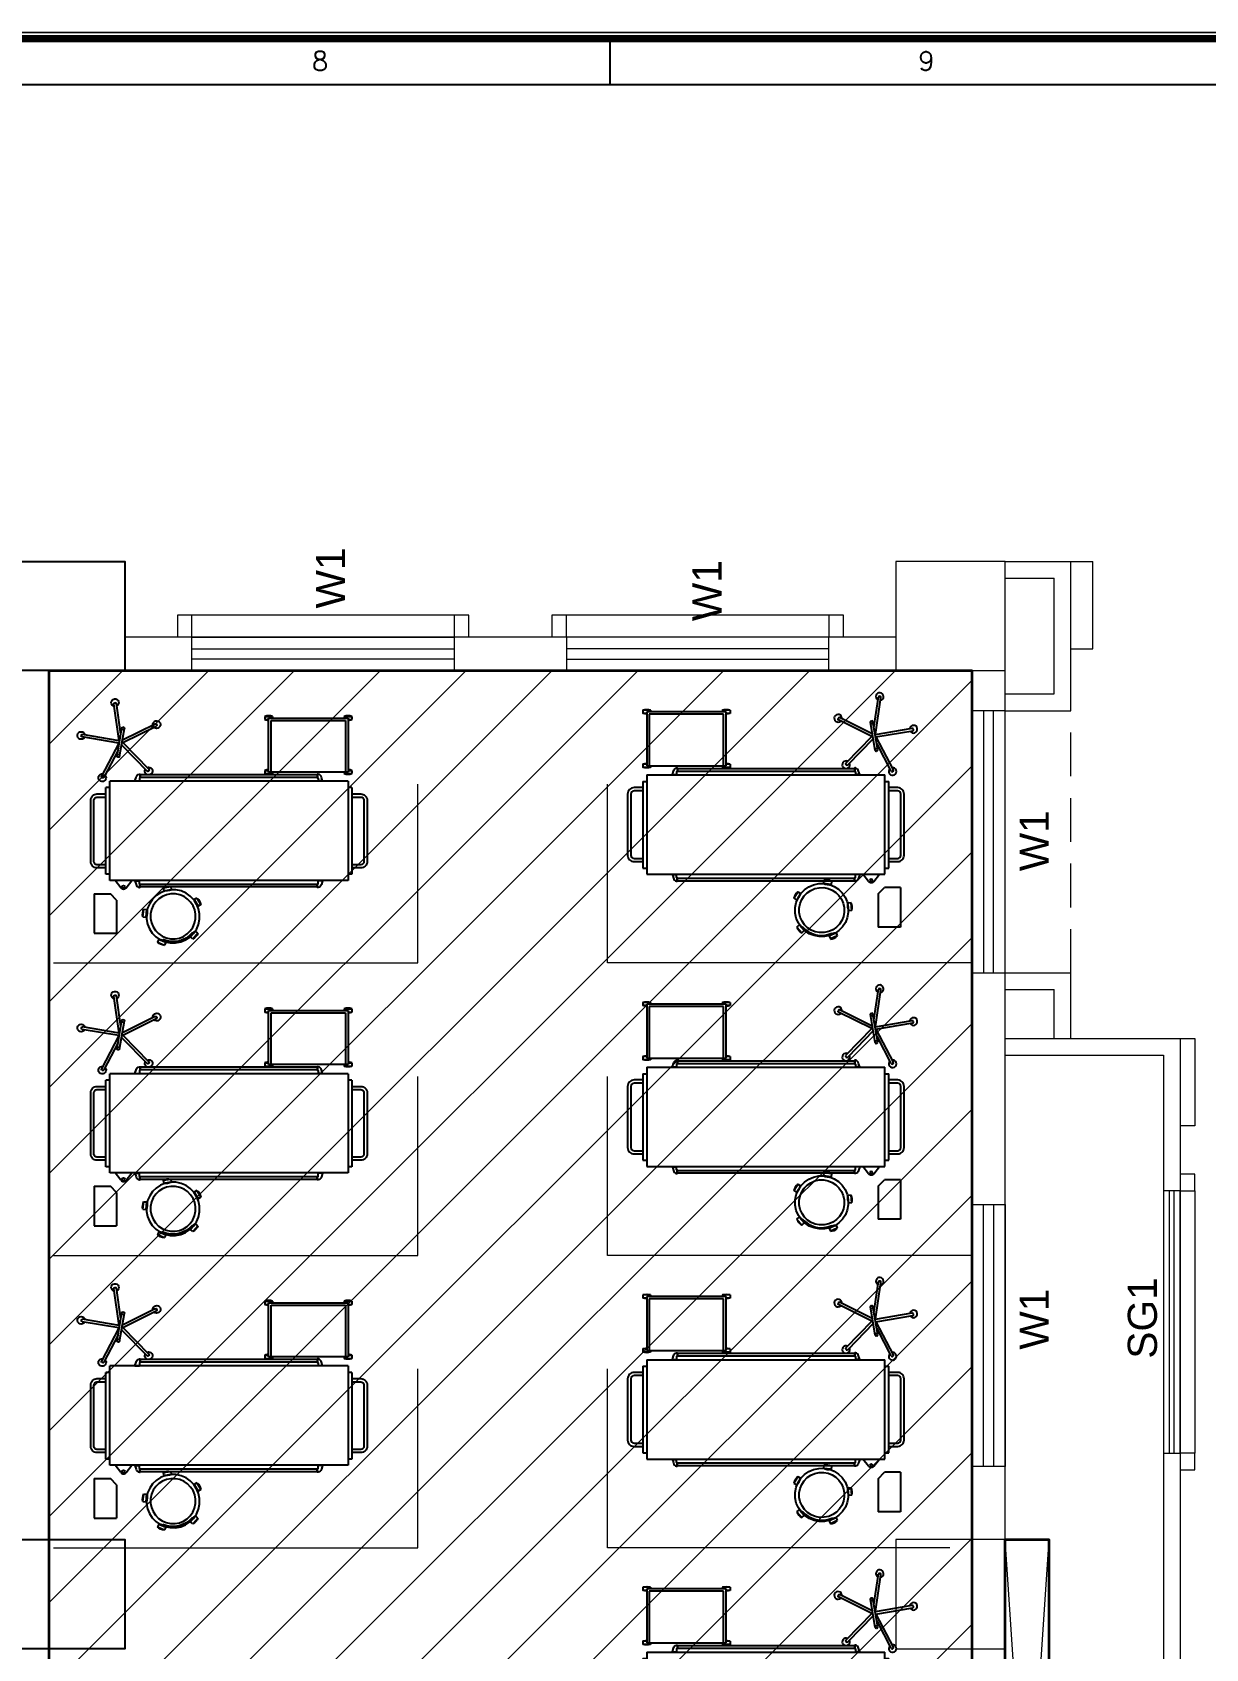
# Model space of a CAD drawing. Extents: x 3485972 to 3601240, y -625657 to -591207.
# Drawn here: x 3515311 to 3523361, y -602305 to -591207 of the extents above; entities that cross this region are included whole.
import ezdxf
from ezdxf.enums import TextEntityAlignment as Align

# ---------------------------------------------------------------- set-up
doc = ezdxf.new("R2010")
doc.units = 0
doc.header["$LTSCALE"] = 6
doc.header["$MEASUREMENT"] = 0
doc.linetypes.add('HIDDEN', pattern=[0.375, 0.25, -0.125])
doc.layers.add('AREA', color=193, linetype='CONTINUOUS', plot=False)
for name, color, linetype in [('Bed', 33, 'CONTINUOUS'), ('COL', 5, 'CONTINUOUS'), ('TITLE', 7, 'CONTINUOUS')]:
    doc.layers.add(name, color=color, linetype=linetype)
doc.layers.add('D.F', color=251, linetype='CONTINUOUS', lineweight=5)
doc.layers.add('WALL', color=8, linetype='CONTINUOUS', lineweight=35)
doc.styles.add('ARIAL', font='arial.ttf')
doc.styles.add('ROMANS', font='romans.shx')
doc.linetypes.add('ZIGZAG', pattern='A,0.0001,-0.2,[131,ltypeshp.shx,S=0.2,R=0,X=-0.2,Y=0],-0.4,[131,ltypeshp.shx,S=0.2,R=180,X=0.2,Y=0],-0.2', length=0.8001)

# ---------------------------------------------------------------- blocks, each defined once
blk = doc.blocks.new('A$C66962185')
at = {"layer": 'TITLE', "color": 7}
blk.add_line((241.949, -140930.66), (241.949, -140928.365), dxfattribs=at)
at = {"layer": 'TITLE'}
blk.add_line((2.142, -140930.66), (360.704, -140930.66), dxfattribs=at)
at = {"layer": 'TITLE', "color": 7, "const_width": 0.355}
blk.add_lwpolyline([(363, -140928.365), (363, -141178.329), (0, -141178.329), (0, -140928.365)], close=True, dxfattribs=at)
at = {"layer": 'TITLE', "color": 7, "style": 'ROMANS'}
for s, p in [('8', (227.463, -140929.478)), ('9', (257.726, -140929.478))]:
    blk.add_text(s, height=0.952, dxfattribs=at).set_placement(p, align=Align.MIDDLE)
blk = doc.blocks.new('A$C6969112B')
at = {"layer": 'Bed', "color": 8}
for p, q in [((1421, 1704), (1464, 1956)), ((1438, 1701), (1481, 1953)), ((387, 1872), (116, 1872)), ((116, 1872), (116, 1719)), ((387, 1872), (387, 1762)), ((521, 1793), (1116, 1793)), ((521, 1766), (521, 1793)), ((1116, 1766), (1116, 1793)), ((1374, 1709), (1186, 1807)), ((1421, 1704), (1194, 1823)), ((343, 1719), (116, 1719)), ((343, 1719), (387, 1762)), ((428, 1689), (478, 1729)), ((478, 1766), (1160, 1766)), ((478, 131), (478, 1766)), ((1160, 131), (1160, 1766)), ((1409, 1685), (1229, 1510)), ((1425, 1676), (1242, 1497)), ((1324, 1707), (1324, 1710)), ((1329, 1699), (1522, 1666)), ((1332, 1716), (1525, 1683)), ((1340, 1697), (1343, 1714)), ((1425, 1676), (1538, 1447)), ((1438, 1701), (1691, 1738)), ((1443, 1679), (1554, 1454)), ((1483, 1690), (1694, 1721)), ((1512, 1667), (1515, 1685)), ((1530, 1671), (1531, 1675)), ((428, 1654), (478, 1615)), ((432, 1559), (432, 1557)), ((434, 343), (434, 1557)), ((451, 343), (451, 1557)), ((453, 1559), (453, 1557)), ((476, 1595), (476, 1561)), ((1162, 1595), (1162, 1561)), ((1185, 1559), (1185, 1557)), ((1186, 343), (1186, 1557)), ((1204, 343), (1204, 1557)), ((1205, 1559), (1205, 1557)), ((229, 1539), (227, 1517)), ((227, 1517), (279, 1511)), ((229, 1539), (281, 1533)), ((281, 1533), (279, 1511)), ((55, 1439), (34, 1391)), ((54, 1382), (34, 1391)), ((75, 1430), (54, 1382)), ((75, 1430), (55, 1439)), ((72, 1402), (64, 1406)), ((429, 1399), (408, 1396)), ((408, 1396), (414, 1344)), ((436, 1347), (414, 1344)), ((429, 1399), (436, 1347)), ((76, 1196), (91, 1212)), ((116, 1161), (76, 1196)), ((130, 1178), (91, 1212)), ((120, 1198), (114, 1191)), ((116, 1161), (130, 1178)), ((347, 1187), (301, 1160)), ((313, 1141), (301, 1160)), ((358, 1168), (313, 1141)), ((358, 1168), (347, 1187)), ((1234, 703), (1212, 703)), ((1212, 703), (1212, 650)), ((1223, 131), (1223, 676)), ((1223, 676), (1594, 676)), ((1234, 703), (1234, 676)), ((1605, 703), (1583, 703)), ((1583, 703), (1583, 676)), ((1594, 676), (1594, 131)), ((1605, 703), (1605, 650)), ((1223, 650), (1212, 650)), ((1223, 659), (1577, 659)), ((1577, 659), (1577, 148)), ((1605, 650), (1594, 650)), ((432, 340), (432, 343)), ((453, 340), (453, 343)), ((476, 304), (476, 339)), ((1162, 304), (1162, 339)), ((1185, 340), (1185, 343)), ((1205, 340), (1205, 343)), ((1160, 131), (478, 131)), ((521, 105), (521, 131)), ((1116, 105), (1116, 131)), ((1223, 157), (1212, 157)), ((1212, 157), (1212, 105)), ((1577, 148), (1223, 148)), ((1594, 131), (1223, 131)), ((1234, 131), (1234, 105)), ((1583, 131), (1583, 105)), ((1605, 157), (1594, 157)), ((1605, 157), (1605, 105)), ((1116, 105), (521, 105)), ((1234, 105), (1212, 105)), ((1605, 105), (1583, 105))]:
    blk.add_line(p, q, dxfattribs=at)
for points in [[(565, 1793), (565, 1854, -0.414214), (608, 1897), (1029, 1897, -0.414214), (1073, 1854), (1073, 1793)], [(587, 1793), (587, 1854, -0.414214), (608, 1875), (1029, 1875, -0.414214), (1051, 1854), (1051, 1793)], [(476, 1593), (451, 1585, 0.318781), (430, 1563), (430, 1559), (455, 1559), (455, 1563), (476, 1563)], [(1162, 1593), (1186, 1585, -0.318781), (1208, 1563), (1208, 1559), (1182, 1559), (1182, 1563), (1162, 1563)], [(476, 307), (451, 314, -0.318781), (430, 336), (430, 340), (455, 340), (455, 336), (476, 336)], [(1162, 307), (1186, 314, 0.318781), (1208, 336), (1208, 340), (1182, 340), (1182, 336), (1162, 336)], [(1073, 105), (1073, 44, -0.414214), (1029, 0), (608, 0, -0.414214), (565, 44), (565, 105)], [(1051, 105), (1051, 44, -0.414214), (1029, 22), (608, 22, -0.414214), (587, 44), (587, 105)]]:
    blk.add_lwpolyline(points, format="xyb", dxfattribs=at)
for points in [[(432, 1557), (453, 1557)], [(476, 1595), (478, 1595)], [(476, 1561), (478, 1561)], [(1162, 1595), (1160, 1595)], [(1162, 1561), (1160, 1561)], [(1205, 1557), (1185, 1557)], [(432, 343), (453, 343)], [(476, 339), (478, 339)], [(1162, 339), (1160, 339)], [(1205, 343), (1185, 343)], [(476, 304), (478, 304)], [(1162, 304), (1160, 304)]]:
    blk.add_lwpolyline(points, dxfattribs=at)
blk.add_circle((435, 1672), 9.27, dxfattribs=at)
for centre, radius, start, end in [((441, 1672), 21.4, 125.427, 234.573), ((1289, 676), 80.7, 161.0754, 198.9246), ((1158, 676), 80.7, 0, 18.9246), ((1660, 676), 80.7, 161.0754, 180), ((1529, 676), 80.7, 341.0754, 18.9246), ((1289, 131), 80.7, 161.0754, 198.9246), ((1158, 131), 80.7, 341.0754, 0), ((1660, 131), 80.7, 180, 198.9246), ((1529, 131), 80.7, 341.0754, 18.9246)]:
    blk.add_arc(centre, radius, start, end, dxfattribs=at)
at = {"layer": 'Bed', "color": 8, "extrusion": (0, 0, -1)}
for centre, major_axis, start_param, end_param in [((1474, 1962), (18.5, 18.5), 2.86537, 8.468881), ((1471, 1955), (4.94, 4.94), 4.096329, 5.660611), ((1427, 1691), (194, 194), -0.622575, -0.609545), ((1474, 1954), (4.94, 4.94), -0.609545, 0.954736), ((1184, 1818), (18.5, 18.5), 1.608733, 7.212244), ((1189, 1814), (4.94, 4.94), 2.839692, 4.403974), ((1427, 1691), (194, 194), 4.403974, 4.417003), ((1191, 1817), (4.94, 4.94), 4.417003, 5.981285), ((1331, 1705), (4.94, 4.94), 2.525533, 4.096329), ((1331, 1709), (4.94, 4.94), 4.096329, 5.667125), ((1523, 1672), (4.94, 4.94), 0.954736, 2.525533), ((1524, 1676), (4.94, 4.94), -0.61606, 0.954736), ((1699, 1730), (18.5, 18.5), 4.122007, 9.725518), ((1692, 1731), (4.94, 4.94), -0.930219, 0.634062), ((1693, 1728), (4.94, 4.94), 0.647092, 2.211374), ((1427, 1691), (-194, 194), 2.204859, 2.217888), ((232, 1332), (-182, 20), -0.000636, 6.282549), ((232, 1332), (-154, 17), -0.00023, 6.282955), ((261, 1590), (-57.1, 57.1), 3.707499, 4.368094), ((247, 1460), (-57.1, 57.1), 0.565907, 1.226501), ((1230, 1499), (18.5, 18.5), 0.352096, 5.955607), ((1234, 1505), (4.94, 4.94), 3.160366, 4.724648), ((1427, 1691), (-194, 194), 4.718133, 4.731162), ((1237, 1502), (4.94, 4.94), 1.583055, 3.147337), ((1549, 1444), (18.5, 18.5), -0.904541, 4.69897), ((1544, 1450), (4.94, 4.94), 1.903729, 3.468011), ((1427, 1691), (194, 194), 1.8907, 1.903729), ((1547, 1451), (4.94, 4.94), 0.326418, 1.8907), ((114, 1384), (-57.1, 57.1), 5.588367, 6.248962), ((232, 1332), (-123, 123), 4.624291, 5.911682), ((-5, 1437), (-57.1, 57.1), 2.446775, 3.107369), ((487, 1380), (-57.1, 57.1), 5.038602, 5.699197), ((357, 1363), (-57.1, 57.1), 1.897009, 2.557604), ((146, 1236), (-57.1, 57.1), 4.308534, 4.969129), ((61, 1137), (-57.1, 57.1), 1.166941, 1.827536), ((363, 1107), (-57.1, 57.1), 6.205277, 6.865872), ((296, 1220), (-57.1, 57.1), 3.063684, 3.724279)]:
    blk.add_ellipse(centre, major_axis=major_axis, ratio=1, start_param=start_param, end_param=end_param, dxfattribs=at)

msp = doc.modelspace()

# ---------------------------------------------------------------- hatches: boundary and pattern name
at = {"layer": 'D.F', "linetype": 'ByBlock'}
h = msp.add_hatch(dxfattribs=at)
h.set_pattern_fill('ANSI31', color=256, scale=3333, style=0)
h.set_pattern_definition([(45, (479073.56, 121913.7), (-294.59836, 294.59836), [])])
h.paths.add_polyline_path([(3515426, -595590), (3521756, -595590), (3521756, -612020), (3515426, -612020)])

# ---------------------------------------------------------------- linework, layer by layer
at = {"layer": 'AREA'}
for points in [[(3485972, -591208), (3535960, -591207), (3535960, -625656), (3485972, -625657)], [(3486015, -591251), (3535917, -591250), (3535917, -625613), (3486015, -625614)]]:
    msp.add_lwpolyline(points, close=True, dxfattribs=at)
at = {"layer": 'COL'}
for points in [[(3515946, -595590), (3515196, -595590), (3515196, -594840), (3515946, -594840)], [(3515196, -602305), (3515196, -601555), (3515946, -601555), (3515946, -602305)]]:
    msp.add_lwpolyline(points, close=True, dxfattribs=at)
at = {"layer": 'D.F', "linetype": 'ByBlock'}
for p, q in [((3521986, -594840), (3522586, -594840)), ((3522436, -595865, -188438), (3522436, -594840, -101231)), ((3522586, -595440, -152397), (3522586, -594840, -101231)), ((3521986, -594955), (3522321, -594955)), ((3522321, -595750, -188438), (3522321, -594955, -101231)), ((3522436, -595440), (3522586, -595440)), ((3521986, -595750, -87207), (3522321, -595750, -169035)), ((3521986, -595865, -87207), (3522436, -595865, -188438)), ((3521986, -597665, 4), (3522436, -597665, -101227)), ((3522436, -598115, -101228), (3522436, -597665, -101227)), ((3521986, -597780, 4), (3522321, -597780, -81824)), ((3522321, -598115, -101228), (3522321, -597780, -101227)), ((3521986, -598115, -101231), (3523186, -598115, -101231)), ((3523186, -598115), (3523186, -608980)), ((3521986, -598230, -101231), (3523071, -598230, -101231)), ((3523071, -598230), (3523071, -608865))]:
    msp.add_line(p, q, dxfattribs=at)
at = {"layer": 'D.F', "color": 8, "linetype": 'ByBlock'}
for p, q in [((3518206, -595210), (3516406, -595210)), ((3520776, -595210, -101231), (3518976, -595210, -101231)), ((3523286, -599162), (3523286, -600962))]:
    msp.add_line(p, q, dxfattribs=at)
at = {"layer": 'D.F', "color": 7, "lineweight": 0}
for p, q in [((3521236, -595360), (3515946, -595360)), ((3521236, -595590), (3515946, -595590)), ((3521756, -601555), (3521756, -595590)), ((3521986, -601555), (3521986, -595590))]:
    msp.add_line(p, q, dxfattribs=at)
at = {"layer": 'D.F', "linetype": 'HIDDEN', "ltscale": 200}
msp.add_line((3522436, -598115, -101231), (3522436, -595865, -101231), dxfattribs=at)
at = {"layer": 'D.F', "color": 7, "linetype": 'ByBlock'}
msp.add_line((3523186, -599162, -101231), (3523071, -599162), dxfattribs=at)
at = {"layer": 'D.F'}
for points in [[(3521236, -595590), (3521986, -595590), (3521986, -594840), (3521236, -594840)], [(3521236, -602305), (3521986, -602305), (3521986, -601555), (3521236, -601555)]]:
    msp.add_lwpolyline(points, close=True, dxfattribs=at)
at = {"layer": 'D.F', "linetype": 'ByBlock'}
for points in [[(3516406, -595360), (3516406, -595210), (3516306, -595210), (3516306, -595360)], [(3518306, -595360), (3518306, -595210), (3518206, -595210), (3518206, -595360)], [(3523186, -599162), (3523286, -599162), (3523286, -599047), (3523186, -599047)], [(3523186, -601077), (3523286, -601077), (3523286, -600962), (3523186, -600962)]]:
    msp.add_lwpolyline(points, dxfattribs=at)
for points, elevation in [([(3518976, -595360), (3518976, -595210), (3518876, -595210), (3518876, -595360)], -101231), ([(3520876, -595360), (3520876, -595210), (3520776, -595210), (3520776, -595360)], -101231), ([(3523186, -599162), (3523286, -599162), (3523286, -599047), (3523186, -599047)], -101231), ([(3522286, -606055), (3521986, -601555)], 27935), ([(3522286, -601555), (3521986, -606055)], 27935)]:
    msp.add_lwpolyline(points, dxfattribs=dict(at, elevation=elevation))
at = {"layer": 'D.F', "linetype": 'Continuous'}
for points in [[(3518206, -595360), (3518206, -595590), (3516406, -595590), (3516406, -595360)], [(3518976, -595360), (3518976, -595590), (3520776, -595590), (3520776, -595360)], [(3518206, -595440), (3518206, -595510), (3516406, -595510), (3516406, -595440)], [(3518976, -595440), (3518976, -595510), (3520776, -595510), (3520776, -595440)], [(3523146, -599162), (3523111, -599162), (3523111, -600962), (3523146, -600962)], [(3521986, -601055), (3521756, -601055), (3521756, -599255), (3521986, -599255)], [(3521906, -601055), (3521836, -601055), (3521836, -599255), (3521906, -599255)]]:
    msp.add_lwpolyline(points, close=True, dxfattribs=at)
at = {"layer": 'D.F', "linetype": 'Continuous', "elevation": 4}
for points in [[(3521986, -595865), (3521756, -595865), (3521756, -597665), (3521986, -597665)], [(3521906, -595865), (3521836, -595865), (3521836, -597665), (3521906, -597665)]]:
    msp.add_lwpolyline(points, close=True, dxfattribs=at)
at = {"layer": 'D.F', "linetype": 'ZIGZAG', "ltscale": 10, "flags": 128}
for points in [[(3515456, -597597), (3517955, -597597), (3517955, -596369)], [(3521756, -597597), (3519256, -597597), (3519256, -596369)], [(3515456, -599605), (3517955, -599605), (3517955, -598376)], [(3521756, -599605), (3519256, -599605), (3519256, -598376)], [(3515456, -601612), (3517955, -601612), (3517955, -600384)], [(3521606, -601612), (3519256, -601612), (3519256, -600384)]]:
    msp.add_lwpolyline(points, dxfattribs=at)
at = {"layer": 'D.F', "color": 7, "linetype": 'ByBlock', "elevation": -202462}
msp.add_lwpolyline([(3523186, -598115), (3523286, -598115), (3523286, -598715), (3523186, -598715)], dxfattribs=at)
at = {"layer": 'D.F', "linetype": 'ByBlock'}
msp.add_lwpolyline([(3523071, -599162), (3523071, -600962), (3523186, -600962), (3523186, -599162)], close=True, dxfattribs=at)
at = {"layer": 'WALL', "linetype": 'ByBlock'}
msp.add_line((3515426, -601555), (3515426, -595590), dxfattribs=at)
msp.add_lwpolyline([(3515426, -595590), (3521756, -595590), (3521756, -612020), (3515426, -612020)], close=True, dxfattribs=at)
at = {"layer": 'WALL', "elevation": 27935}
msp.add_lwpolyline([(3521986, -606055), (3521986, -601555), (3522286, -601555), (3522286, -606055)], close=True, dxfattribs=at)

# ---------------------------------------------------------------- block references
at = {"layer": 'D.F', "rotation": 90}
for p in [(3517608, -597509), (3517608, -599517), (3517608, -601524)]:
    msp.add_blockref('A$C6969112B', p, dxfattribs=at)
at = {"layer": 'D.F', "xscale": -1, "rotation": 270}
for p in [(3519395, -597466), (3519395, -599473), (3519395, -601481), (3519395, -603488)]:
    msp.add_blockref('A$C6969112B', p, dxfattribs=at)
at = {"layer": 'TITLE', "xscale": 137.4720978042101, "yscale": 137.4720968119004, "zscale": 137.4720972069543}
msp.add_blockref('A$C66962185', (3486015, 18782467), dxfattribs=at)

# ---------------------------------------------------------------- texts
at = {"layer": 'D.F', "style": 'ARIAL', "width": 1}
for s, p in [('W1', (3517457, -595163)), ('W1', (3520040, -595250)), ('W1', (3522285, -596967, 4)), ('SG1', (3523027, -600314)), ('W1', (3522285, -600252))]:
    msp.add_text(s, height=200, rotation=90, dxfattribs=at).set_placement(p)

doc.saveas('drawing.dxf')
